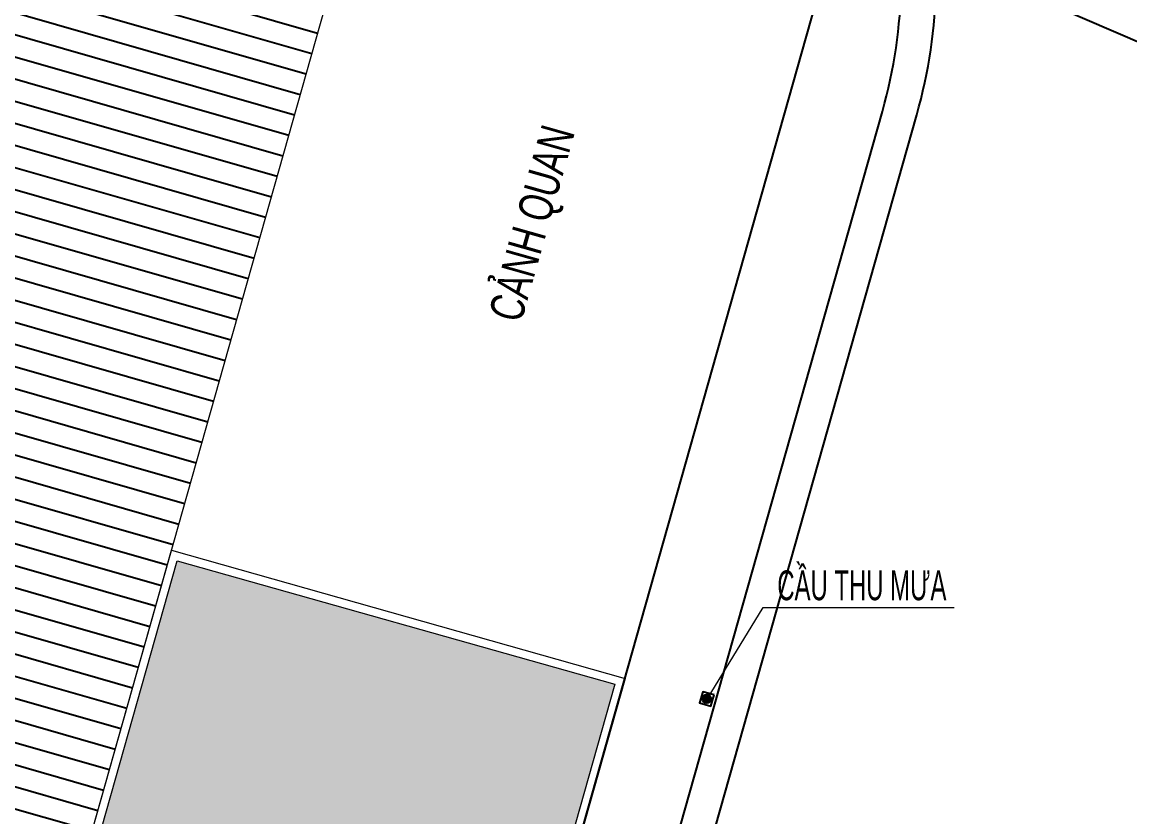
# Model space of a CAD drawing. Header units: millimetres. Extents: x -361340115 to 361596335, y -276742102 to 277032639.
# Drawn here: x 163796 to 176813, y 171425 to 180771 of the extents above; entities that cross this region are included whole.
import ezdxf
from ezdxf.enums import TextEntityAlignment as Align

# ---------------------------------------------------------------- set-up
doc = ezdxf.new("R2010")
doc.units = ezdxf.units.MM
doc.header["$MEASUREMENT"] = 0
doc.layers.add('A-REVCLOUD', color=7, linetype='Continuous', true_color=0xfa291e)
for name, color, linetype in [('A-WALL-PATT', 251, 'Continuous'), ('ccu12-Thay', 7, 'Continuous'), ('KT-Net manh', 139, 'Continuous'), ('NDT text', 231, 'Continuous'), ('NDT Thiet bi', 40, 'Continuous'), ('ONG', 8, 'Continuous'), ('Xref_NT1+NT2_MBDV Cot vach_220729$0$ccu12-Thay', 7, 'Continuous'), ('Xref_NT1+NT2_MBDV Cot vach_220729$0$KT-Text', 7, 'Continuous')]:
    doc.layers.add(name, color=color, linetype=linetype)
doc.layers.add('KT-Net thay', color=7, linetype='Continuous', lineweight=15)
doc.layers.add('Text _H2H', color=7, linetype='Continuous', lineweight=18)
doc.layers.add('MEP', color=130, linetype='Continuous', plot=False)
doc.styles.add('TEXTKT', font='hoatbif.shx', dxfattribs={"width": 0.8})
doc.styles.add('uv-abc', font='uv-abc.shx', dxfattribs={"width": 0.85, "height": 150})
doc.styles.add('Xref_NT1+NT2_MBDV Cot vach_220729$0$Arial', font='arial.ttf', dxfattribs={"width": 0.7})
doc.dimstyles.new('1-40', dxfattribs={"dimscale": 40, "dimtxt": 5, "dimasz": 1.4, "dimexe": 1.4, "dimexo": 0.5, "dimgap": 0.5, "dimtad": 1, "dimdec": 0, "dimzin": 0, "dimdsep": 46, "dimtxsty": 'TEXTKT', "dimblk": 'ARCHTICK', "dimcen": 1.2, "dimdle": 1.2, "dimclrd": 7, "dimclre": 7, "dimclrt": 7, "dimadec": 0, "dimazin": 0, "dimtfac": 0.04, "dimtdec": 0, "dimtix": 1, "dimtmove": 2, "dimatfit": 3, "dimfxl": 1, "dimtolj": 2, "dimtzin": 0, "dimlwd": 5, "dimlwe": 5, "dimarcsym": 0})

# ---------------------------------------------------------------- blocks, each defined once
blk = doc.blocks.new('tang 22.1')
at = {"layer": 'A-REVCLOUD', "color": 6, "elevation": 0}
blk.add_lwpolyline([(19907.3, 34145.7), (31154.4, 29302.7), (43346.5, 29302.7)], dxfattribs=at)
blk = doc.blocks.new('A$C3d8987ab')
at = {"layer": 'ONG', "color": 1}
blk.add_blockref('tang 22.1', (75873, 20094.9, 0), dxfattribs=at)
blk = doc.blocks.new('BA')
at = {"layer": 'NDT Thiet bi'}
for p, q in [((-23606, -408374), (-23661, -408374)), ((-23606, -408374), (-23659, -408360)), ((-23606, -408374), (-23659, -408389)), ((-23606, -408374), (-23654, -408347)), ((-23606, -408374), (-23654, -408402)), ((-23645, -408335), (-23606, -408374)), ((-23645, -408413), (-23606, -408374)), ((-23606, -408374), (-23633, -408327)), ((-23606, -408374), (-23633, -408422)), ((-23606, -408374), (-23620, -408321)), ((-23606, -408374), (-23620, -408428)), ((-23606, -408391), (-23606, -408319)), ((-23606, -408374), (-23592, -408321)), ((-23606, -408374), (-23578, -408327)), ((-23567, -408335), (-23606, -408374)), ((-23606, -408374), (-23558, -408347)), ((-23606, -408374), (-23553, -408360)), ((-23606, -408374), (-23551, -408374)), ((-23606, -408374), (-23578, -408422)), ((-23606, -408374), (-23553, -408389)), ((-23606, -408374), (-23558, -408402)), ((-23567, -408413), (-23606, -408374)), ((-23606, -408374), (-23592, -408428)), ((-23589, -408374), (-23551, -408374)), ((-23606, -408391), (-23606, -408429))]:
    blk.add_line(p, q, dxfattribs=at)
blk.add_lwpolyline([(-23680, -408448), (-23532, -408448), (-23532, -408301), (-23680, -408301)], close=True, dxfattribs=at)
blk.add_circle((-23606, -408374), 55, dxfattribs=at)
blk = doc.blocks.new('_ARCHTICK')
at = {"color": 0, "linetype": 'ByBlock', "const_width": 0.15}
blk.add_lwpolyline([(-0.5, -0.5), (0.5, 0.5)], dxfattribs=at)
blk = doc.blocks.new('RKWEWE')
at = {"xscale": 0.934189573260487, "yscale": 0.934189573260487, "zscale": 0.934189573260487, "rotation": 164.1544848919402}
blk.add_blockref('BA', (46461, -188169), dxfattribs=at)
at = {"layer": 'NDT text', "ltscale": 0.2, "style": 'uv-abc', "width": 0.6}
blk.add_text('CẦU THU MƯA', height=350, dxfattribs=at).set_placement((172670, 173973))
at = {"layer": 'Text _H2H', "color": 231}
blk.add_leader([(171847, 172810), (172503, 173889), (174750, 173889)], dimstyle='1-40', override={"dimasz": 1, "dimtad": 0, "dimldrblk": 'Dot'}, dxfattribs=at)
blk = doc.blocks.new('A$Cd3fdeb23')
blk.add_blockref('RKWEWE', (-181388, -20650, 0))
blk.add_blockref('A$C3d8987ab', (-104054, 107286, 0))

msp = doc.modelspace()

# ---------------------------------------------------------------- hatches: boundary and pattern name
at = {"layer": 'A-WALL-PATT', "transparency": 33554618}
h = msp.add_hatch(dxfattribs=at)
h.set_pattern_fill('ANSI31', color=256, scale=2000, angle=-61)
h.paths.add_polyline_path([(154266.9, 136317.4), (153710, 134346.3), (157445.5, 133290.8), (159381.1, 140141), (156087, 141071.8), (157507.1, 146096.4), (156055, 146506.7), (156585.3, 148383.3), (158037.1, 147973.1), (162300.5, 163060.8), (160859.1, 163484.9), (161394, 165360.2), (162830.8, 164937.4), (167892.2, 182849.6), (165429.7, 183545.4), (165425.6, 183547.1), (163697.9, 184035.3), (151765.5, 141824.4), (142527.3, 144434.9), (141275.6, 139988.4)])
edge = h.paths.add_edge_path(flags=16)
edge.add_line((165425.5, 183546.6), (164955.1, 181881.8))
edge.add_line((164955.1, 181881.8), (165917.4, 181609.9))
edge.add_line((165917.4, 181609.9), (166387.8, 183274.7))
h.paths.add_polyline_path([(160725.4, 166913.4), (161687.8, 166641.5), (161190.2, 164880.4), (160227.8, 165152.3)], flags=16)
h.paths.add_polyline_path([(155994, 150169), (156956.3, 149897.1), (156458.7, 148136.1), (155496.4, 148408)], flags=16)
at = {"layer": 'KT-Net manh', "true_color": 0x2776bb}
h = msp.add_hatch(dxfattribs=at)
h.set_pattern_fill('FLEX', color=152, scale=1000)
h.paths.add_polyline_path([(165619, 174437.1), (170759.1, 172984.7), (161350.5, 139688.4), (156210.5, 141140.9)])
h.paths.add_polyline_path([(154143.5, 136248.4), (141344.7, 139864.9), (140285.1, 136115.3), (153084, 132498.7)])
h.paths.add_polyline_path([(162899.8, 164814), (161448, 165224.2), (160972.2, 163540.1), (162423.9, 163129.9)], flags=17)
h.paths.add_polyline_path([(158106.2, 147849.7), (156654.4, 148259.9), (156178.5, 146575.8), (157630.3, 146165.6)])

# ---------------------------------------------------------------- linework, layer by layer
at = {"layer": 'ccu12-Thay'}
msp.add_lwpolyline([(160207.3, 135292), (173274.8, 181536.9, 0.0246876), (173566.9, 182813.4, 0.0868938), (173568.7, 183540.2), (173078.3, 185541.3), (168360.2, 205025.8, 0.771545), (159694.9, 205189.9), (145860.6, 156238.2)], format="xyb", dxfattribs=at)
at = {"layer": 'KT-Net thay'}
for points in [[(154266.9, 136317.4), (153710, 134346.3), (157445.5, 133290.8), (159381.1, 140141), (156087, 141071.8), (157507.1, 146096.4), (156055.1, 146506.8), (156585.3, 148383.4), (158037.1, 147973.1), (162300.5, 163060.8), (160854.6, 163469.4), (161389.6, 165344.6), (162830.8, 164937.4), (167892.2, 182849.6), (165429.8, 183545.4), (165425.6, 183547.1), (163697.9, 184035.3), (151765.5, 141824.4), (142527.3, 144434.9), (141275.6, 139988.4)], [(165550, 174560.5), (170882.5, 173053.7), (161419.6, 139565), (156087, 141071.8)], [(165619, 174437.1), (170759.1, 172984.7), (161350.5, 139688.4), (156210.5, 141140.9)]]:
    msp.add_lwpolyline(points, close=True, dxfattribs=at)
at = {"layer": 'Xref_NT1+NT2_MBDV Cot vach_220729$0$ccu12-Thay'}
for p, q in [((161265.7, 134992.3), (173904.4, 179719.9)), ((161650.6, 134883.5), (174308.6, 179679.3))]:
    msp.add_line(p, q, dxfattribs=at)
msp.add_lwpolyline([(160207.3, 135292), (173274.8, 181536.9, 0.0246876), (173566.9, 182813.4, 0.0868938), (173568.7, 183540.2), (173078.3, 185541.3), (168360.2, 205025.8, 0.771545), (159694.9, 205189.9), (145860.6, 156238.2)], format="xyb", dxfattribs=at)
for centre, radius in [((168448.1, 181335.3), 6090), ((168169, 181340.6), 5960)]:
    msp.add_arc(centre, radius, 344.22123, 13.61189, dxfattribs=at)

# ---------------------------------------------------------------- block references
at = {"layer": 'MEP'}
msp.add_blockref('A$C3d8987ab', (77334.7, 127936.3, 0), dxfattribs=at)

# ---------------------------------------------------------------- texts
at = {"layer": 'Xref_NT1+NT2_MBDV Cot vach_220729$0$KT-Text', "extrusion": (-2.27976e-08, -7.84266e-08, 1), "style": 'Xref_NT1+NT2_MBDV Cot vach_220729$0$Arial', "width": 0.7}
msp.add_text('CẢNH QUAN', height=400, rotation=74.22123, dxfattribs=at).set_placement((169975.9, 178351.3), align=Align.CENTER)

# ---------------------------------------------------------------- next in the draw order: block references
at = {"layer": 'MEP'}
msp.add_blockref('A$Cd3fdeb23', (181388.2, 20650, 0), dxfattribs=at)

doc.saveas('drawing.dxf')
